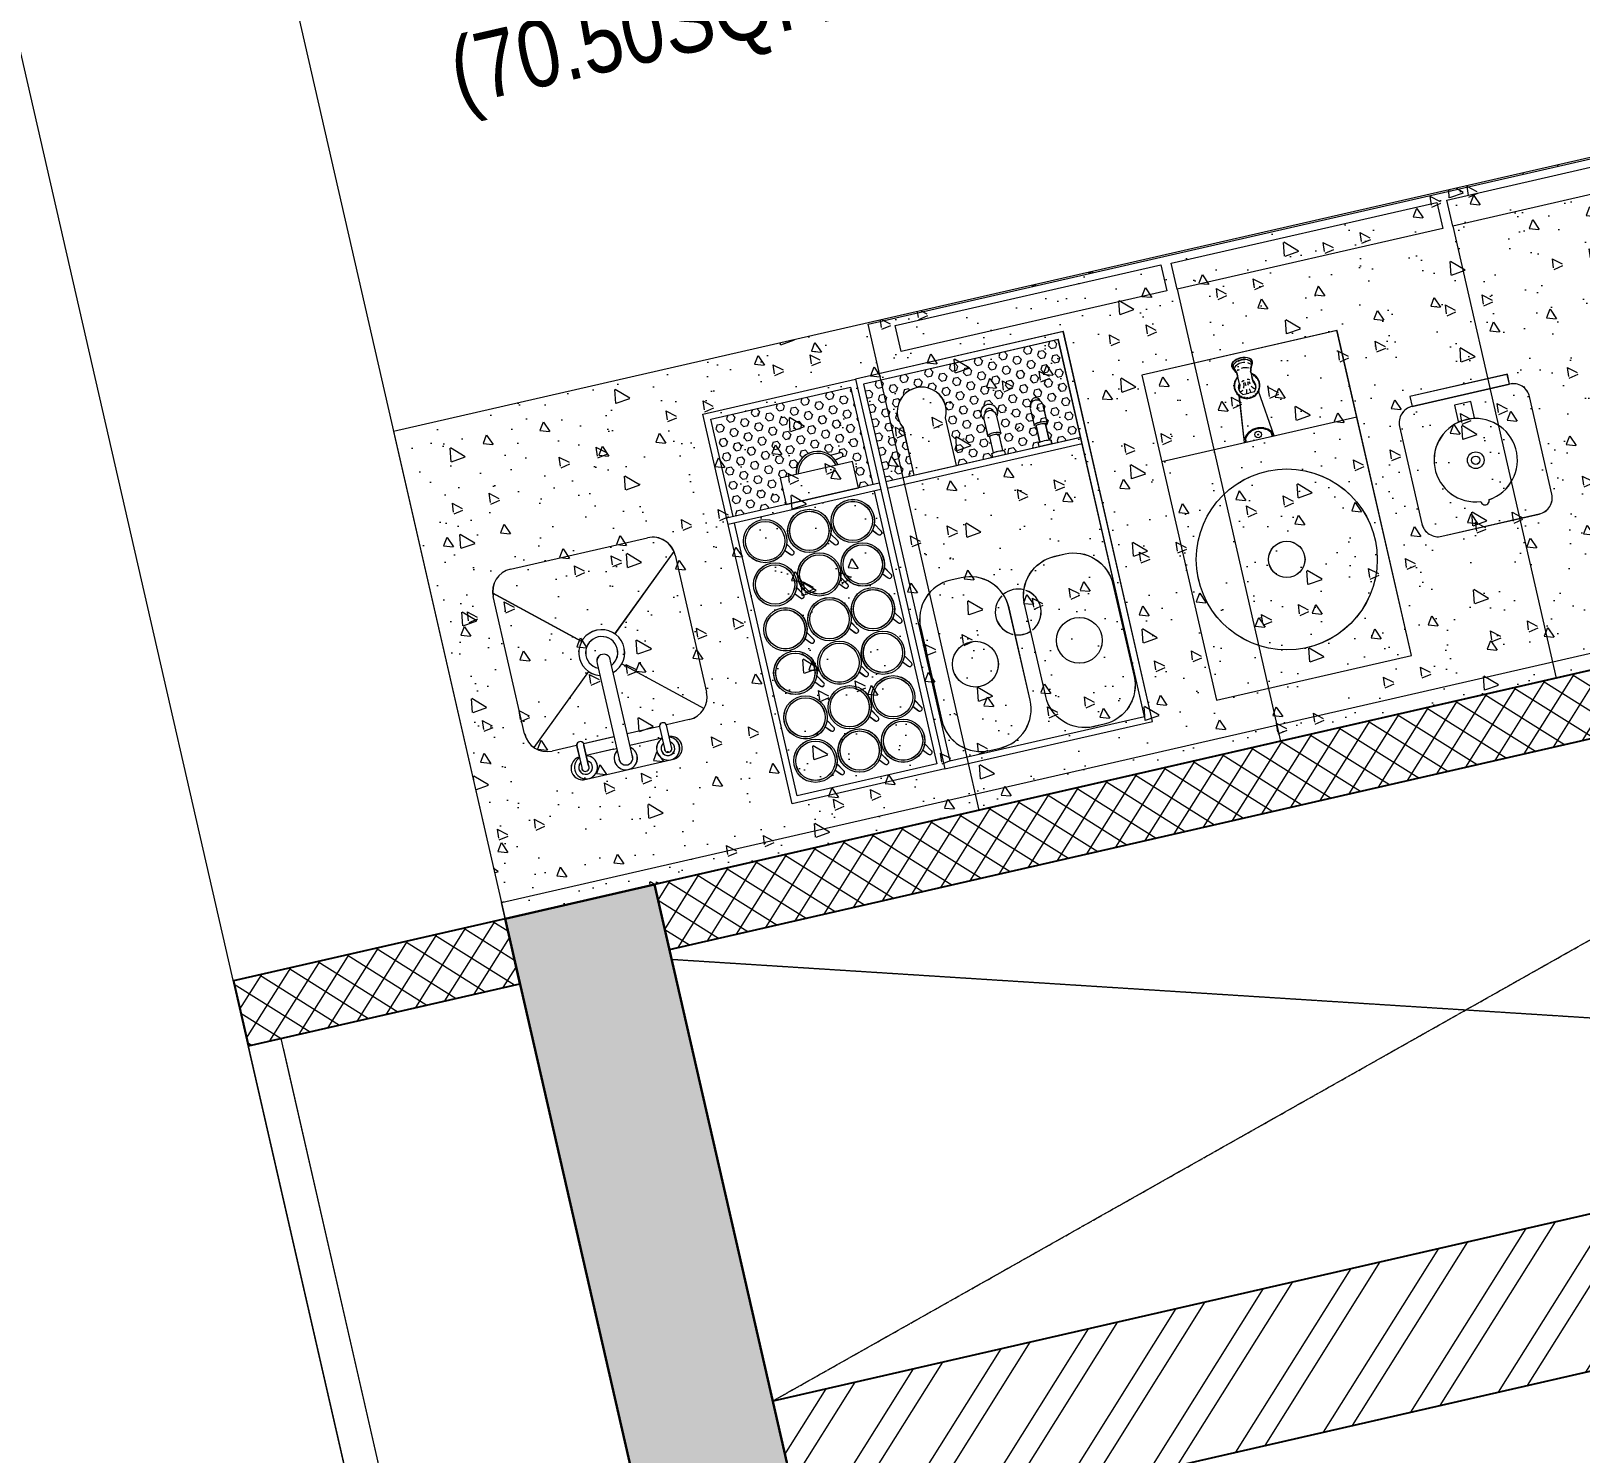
# Model space of a CAD drawing. Header units: millimetres. Extents: x 1667 to 847943, y 724 to 1832625.
# Drawn here: x 611603 to 613927, y 703160 to 705294 of the extents above; entities that cross this region are included whole.
import ezdxf

# ---------------------------------------------------------------- set-up
doc = ezdxf.new("R2010")
doc.units = ezdxf.units.MM
for name, pattern in [('2026-02-28_GF-SF BWP SET_MAIN BLOCK_SASANGIR RESORT$0$DASHED', [0.75, 0.5, -0.25]), ('CENTER', [2, 1.25, -0.25, 0.25, -0.25]), ('DASHED', [19.05, 12.7, -6.35])]:
    doc.linetypes.add(name, pattern=pattern)
for name, color, linetype, lineweight in [('2026-02-28_GF-SF BWP SET_MAIN BLOCK_SASANGIR RESORT$0$BRICK WALL_MOFA', 20, 'Continuous', 25), ('2026-02-28_GF-SF BWP SET_MAIN BLOCK_SASANGIR RESORT$0$CONCRETE_MOFA', 230, 'Continuous', 30), ('2026-02-28_GF-SF BWP SET_MAIN BLOCK_SASANGIR RESORT$0$furniture', 8, 'Continuous', 9), ('2026-02-28_GF-SF BWP SET_MAIN BLOCK_SASANGIR RESORT$0$HATCH LIGHT_MOFA', 253, 'Continuous', 0), ('2026-02-28_GF-SF BWP SET_MAIN BLOCK_SASANGIR RESORT$0$HATCH SOLID_MOFA', 252, 'Continuous', 0), ('2026-02-28_GF-SF BWP SET_MAIN BLOCK_SASANGIR RESORT$0$HATCH_LIGHT_MOFA', 251, 'Continuous', 5), ('AREA', 84, 'Continuous', 15), ('DIMENSION_MOFA', 66, 'CENTER', 15), ('FACILITY kitchen equipment', 152, 'Continuous', 0), ('FURNITURE_MOFA', 46, 'Continuous', 5), ('GH - KIT - PLAN', 32, 'Continuous', 0), ('GH - KIT EQUIP.', 2, 'Continuous', 9), ('kitchen equipments', 5, 'Continuous', 0), ('text', 222, 'Continuous', 15)]:
    doc.layers.add(name, color=color, linetype=linetype, lineweight=lineweight)
doc.layers.add('HATCH_LIGHT_MOFA', color=7, linetype='Continuous', lineweight=5, true_color=0x5b5b5b)
doc.styles.add('ARIALBOLD.8', font='arialbd.ttf', dxfattribs={"width": 0.8, "height": 2.5})
pattern_1 = [(180, (20246.157, -8660.412), (4e-15, 10.99852), [6.35, -12.7]), (60, (20246.157, -8660.412), (9.5249977, -5.49926), [6.35, -12.7]), (120, (20239.807, -8660.412), (9.5249977, 5.49926), [6.35, -12.7])]
pattern_2 = [(45, (141873.276, -3193.148), (-22.45064, 22.45064), []), (135, (141873.276, -3193.148), (-22.45064, -22.45064), [])]

# ---------------------------------------------------------------- blocks, each defined once
blk = doc.blocks.new('milk boiler')
at = {"layer": 'GH - KIT - PLAN', "color": 177, "lineweight": 15, "true_color": 0x293189}
for p, q in [((-21597.03, 963.73), (-21597.03, 975.535)), ((-21601.548, 970.175), (-21601.425, 970.137)), ((-21601.544, 970.187), (-21601.133, 970.056)), ((-21601.459, 970.207), (-21601.494, 970.225)), ((-21601.17, 970.071), (-21601.489, 970.236)), ((-21601.219, 970.084), (-21601.381, 970.167)), ((-21601.302, 970.098), (-21601.137, 970.045)), ((-21600.477, 970.045), (-21601.062, 970.045)), ((-21600.967, 970.034), (-21601.062, 970.034)), ((-21600.477, 970.034), (-21600.734, 970.034)), ((-21599.823, 970.244), (-21599.779, 970.244)), ((-21599.82, 969.979), (-21599.82, 969.632)), ((-21597.03, 970.537), (-21599.796, 970.223)), ((-21597.334, 970.407), (-21597.341, 970.414)), ((-21597.309, 970.377), (-21597.334, 970.407)), ((-21597.256, 970.444), (-21597.283, 970.44)), ((-21597.281, 970.43), (-21597.283, 970.44)), ((-21597.039, 970.46), (-21597.281, 970.43)), ((-21597.277, 970.391), (-21597.281, 970.43)), ((-21597.277, 970.391), (-21597.043, 970.42)), ((-21597.255, 970.456), (-21597.256, 970.444)), ((-21597.255, 970.434), (-21597.256, 970.444)), ((-21597.253, 970.447), (-21597.255, 970.456)), ((-21597.255, 970.434), (-21597.253, 970.447)), ((-21597.234, 970.447), (-21597.235, 970.456)), ((-21597.03, 968.727), (-21597.03, 970.537)), ((-21601.548, 969.089), (-21601.425, 969.128)), ((-21601.544, 969.078), (-21601.133, 969.208)), ((-21601.448, 969.063), (-21601.494, 969.039)), ((-21601.17, 969.193), (-21601.489, 969.029)), ((-21601.219, 969.181), (-21601.363, 969.107)), ((-21601.302, 969.167), (-21601.137, 969.219)), ((-21600.967, 969.231), (-21601.062, 969.231)), ((-21600.477, 969.219), (-21601.062, 969.219)), ((-21600.477, 969.231), (-21600.734, 969.231)), ((-21599.82, 969.285), (-21599.82, 969.632)), ((-21599.796, 969.041), (-21597.03, 968.727)), ((-21597.334, 968.858), (-21597.341, 968.85)), ((-21597.309, 968.887), (-21597.334, 968.858)), ((-21597.281, 968.834), (-21597.283, 968.824)), ((-21597.283, 968.824), (-21597.256, 968.821)), ((-21597.277, 968.873), (-21597.281, 968.834)), ((-21597.281, 968.834), (-21597.039, 968.804)), ((-21597.043, 968.845), (-21597.277, 968.873)), ((-21597.256, 968.821), (-21597.255, 968.83)), ((-21597.256, 968.821), (-21597.255, 968.808)), ((-21597.253, 968.817), (-21597.255, 968.83)), ((-21597.253, 968.817), (-21597.255, 968.808)), ((-21597.234, 968.818), (-21597.235, 968.808))]:
    blk.add_line(p, q, dxfattribs=at)
blk.add_lwpolyline([(-21582.589, 975.535), (-21602.264, 975.535), (-21602.264, 963.73), (-21582.589, 963.73)], close=True, dxfattribs=at)
for points in [[(-21600.861, 970.045), (-21600.859, 970.049, 0.395928), (-21600.861, 970.059), (-21600.887, 970.079)], [(-21600.811, 970.14, 0.417384), (-21600.822, 970.139, 0.026016), (-21600.871, 970.08, 0.417384), (-21600.869, 970.069)], [(-21600.825, 970.153), (-21600.801, 970.131, 0.395928), (-21600.791, 970.131), (-21600.737, 970.181, 0.395928), (-21600.736, 970.192), (-21600.757, 970.217)], [(-21600.668, 970.257, 0.417384), (-21600.679, 970.26, 0.026016), (-21600.741, 970.215, 0.417384), (-21600.742, 970.204)], [(-21600.678, 970.274), (-21600.661, 970.246, 0.395928), (-21600.65, 970.244), (-21600.586, 970.279, 0.395928), (-21600.582, 970.29), (-21600.596, 970.319)], [(-21600.575, 969.865, 0.069856), (-21600.606, 969.776, 0.038125), (-21600.613, 969.725)], [(-21600.5, 970.336, 0.417384), (-21600.51, 970.341, 0.026016), (-21600.581, 970.313, 0.417384), (-21600.585, 970.302)], [(-21600.506, 970.355), (-21600.496, 970.324, 0.395928), (-21600.486, 970.318), (-21600.415, 970.337, 0.395928), (-21600.409, 970.346), (-21600.415, 970.378)], [(-21600.486, 969.71, 0.017904), (-21600.328, 969.704, 0.004335), (-21600.29, 969.704, 0.018284)], [(-21600.483, 969.803, 0.047166), (-21600.345, 969.814, 0.003614), (-21600.339, 969.815, 0.020614)], [(-21600.478, 970.034, 0.056447), (-21600.387, 970.036, 0.024827), (-21600.348, 970.044, 0.044824)], [(-21599.82, 969.979, 0.106423), (-21599.985, 970.101, 0.106423), (-21600.184, 970.144, 0.106423), (-21600.384, 970.101, 0.056042), (-21600.477, 970.045)], [(-21600.477, 970.045, 0.056447), (-21600.389, 970.048, 0.056447), (-21600.304, 970.071, 0.044824), (-21600.241, 970.102, 0.044824), (-21600.184, 970.144)], [(-21600.318, 970.37, 0.417384), (-21600.326, 970.378, 0.026016), (-21600.402, 970.368, 0.417384), (-21600.408, 970.359)], [(-21600.319, 970.39), (-21600.317, 970.357, 0.395928), (-21600.309, 970.35), (-21600.235, 970.35, 0.395928), (-21600.227, 970.357), (-21600.225, 970.39)], [(-21600.256, 970.079, 0.015711), (-21600.234, 970.092, 0.044824), (-21600.176, 970.135, 0.044824)], [(-21600.133, 970.358, 0.417384), (-21600.139, 970.368, 0.026016), (-21600.215, 970.377, 0.417384), (-21600.223, 970.37)], [(-21600.188, 969.872, 0.008603), (-21600.15, 969.893, 0.029301), (-21600.087, 969.932, 0.091649), (-21600.039, 969.983, 0.05982), (-21599.991, 970.078)], [(-21600.129, 970.378), (-21600.135, 970.346, 0.395928), (-21600.129, 970.337), (-21600.058, 970.318, 0.395928), (-21600.048, 970.323), (-21600.038, 970.354)], [(-21600.056, 969.721, 0.00529), (-21600.01, 969.727, 0.018284), (-21599.851, 969.756)], [(-21599.957, 970.301, 0.417384), (-21599.96, 970.311, 0.026016), (-21600.032, 970.339, 0.417384), (-21600.042, 970.334)], [(-21599.948, 970.319), (-21599.962, 970.289, 0.395928), (-21599.959, 970.279), (-21599.894, 970.243, 0.395928), (-21599.883, 970.246), (-21599.866, 970.273)], [(-21599.8, 970.201, 0.417384), (-21599.801, 970.212, 0.026016), (-21599.863, 970.257, 0.417384), (-21599.874, 970.255)], [(-21599.788, 970.216), (-21599.808, 970.191, 0.395928), (-21599.808, 970.18), (-21599.754, 970.13, 0.395928), (-21599.743, 970.13), (-21599.719, 970.152)], [(-21599.674, 970.066, 0.417384), (-21599.672, 970.077, 0.026016), (-21599.721, 970.136, 0.417384), (-21599.732, 970.136)], [(-21599.658, 970.077), (-21599.684, 970.058, 0.395928), (-21599.686, 970.047), (-21599.646, 969.985, 0.395928), (-21599.636, 969.982), (-21599.607, 969.998)], [(-21599.585, 969.903, 0.417384), (-21599.58, 969.913, 0.026016), (-21599.613, 969.983, 0.417384), (-21599.623, 969.986)], [(-21599.566, 969.91), (-21599.597, 969.898, 0.395928), (-21599.601, 969.889), (-21599.578, 969.818, 0.395928), (-21599.569, 969.813), (-21599.537, 969.821)], [(-21599.519, 969.726), (-21599.552, 969.722, 0.395928), (-21599.559, 969.713), (-21599.554, 969.64, 0.395928), (-21599.546, 969.632), (-21599.513, 969.632)], [(-21599.539, 969.723, 0.417384), (-21599.532, 969.732, 0.026016), (-21599.546, 969.807, 0.417384), (-21599.556, 969.813)], [(-21597.341, 970.414, 0.03058), (-21597.453, 970.305, 0.049321), (-21597.51, 970.227, 0.011861), (-21597.6, 970.068, 0.03058), (-21597.629, 970.004, 0.03058), (-21597.667, 969.883, 0.03058), (-21597.69, 969.758, 0.03058), (-21597.698, 969.632, 0.03058), (-21597.69, 969.506, 0.03058), (-21597.667, 969.381, 0.03058), (-21597.629, 969.261, 0.03058), (-21597.6, 969.196, 0.011861), (-21597.51, 969.038, 0.049321), (-21597.453, 968.959, 0.03058), (-21597.341, 968.85)], [(-21600.896, 969.219, 0.007108), (-21600.884, 969.202, 0.417384), (-21600.873, 969.2)], [(-21600.827, 969.113), (-21600.803, 969.136, 0.395928), (-21600.803, 969.147), (-21600.85, 969.204, 0.395928), (-21600.861, 969.205), (-21600.887, 969.186)], [(-21600.813, 969.127, 0.417384), (-21600.813, 969.116, 0.026016), (-21600.757, 969.063, 0.417384), (-21600.746, 969.064)], [(-21600.681, 968.992), (-21600.663, 969.019, 0.395928), (-21600.665, 969.03), (-21600.725, 969.074, 0.395928), (-21600.736, 969.072), (-21600.757, 969.047)], [(-21600.67, 969.008, 0.417384), (-21600.668, 968.998, 0.026016), (-21600.601, 968.961, 0.417384), (-21600.59, 968.964)], [(-21600.576, 969.401, -0.068389), (-21600.606, 969.488, -0.038125), (-21600.613, 969.539)], [(-21600.509, 968.91), (-21600.499, 968.942, 0.395928), (-21600.503, 968.951), (-21600.572, 968.979, 0.395928), (-21600.582, 968.975), (-21600.596, 968.945)], [(-21600.503, 968.929, 0.417384), (-21600.498, 968.919, 0.026016), (-21600.424, 968.9, 0.417384), (-21600.414, 968.906)], [(-21600.486, 969.555, -0.017904), (-21600.328, 969.56, -0.004335), (-21600.29, 969.56, -0.018284)], [(-21600.483, 969.462, -0.047166), (-21600.345, 969.45, -0.061097), (-21600.244, 969.419, -0.01296), (-21600.184, 969.39, -0.029301)], [(-21600.478, 969.231, -0.056447), (-21600.387, 969.228, -0.024827), (-21600.348, 969.22, -0.044824)], [(-21599.82, 969.285, -0.106423), (-21599.985, 969.164, -0.106423), (-21600.184, 969.121, -0.106423), (-21600.384, 969.164, -0.056042), (-21600.477, 969.219)], [(-21600.477, 969.219, -0.056447), (-21600.389, 969.216, -0.056447), (-21600.304, 969.194, -0.044824), (-21600.241, 969.162, -0.044824), (-21600.184, 969.121)], [(-21600.322, 968.874), (-21600.32, 968.907, 0.395928), (-21600.327, 968.915), (-21600.4, 968.925, 0.395928), (-21600.409, 968.918), (-21600.415, 968.886)], [(-21600.321, 968.894, 0.417384), (-21600.313, 968.886, 0.026016), (-21600.237, 968.886, 0.417384), (-21600.229, 968.894)], [(-21600.256, 969.185, -0.015711), (-21600.234, 969.173, -0.044824), (-21600.176, 969.129, -0.044824)], [(-21600.132, 968.886), (-21600.138, 968.918, 0.395928), (-21600.147, 968.924), (-21600.22, 968.915, 0.395928), (-21600.227, 968.907), (-21600.225, 968.874)], [(-21600.136, 968.905, 0.417384), (-21600.126, 968.899, 0.026016), (-21600.052, 968.918, 0.417384), (-21600.047, 968.928)], [(-21600.068, 969.317, -0.059449), (-21600.039, 969.282, -0.05982), (-21599.991, 969.186)], [(-21600.056, 969.544, -0.00529), (-21600.01, 969.537, -0.018284), (-21599.851, 969.508)], [(-21599.951, 968.944), (-21599.965, 968.974, 0.395928), (-21599.975, 968.978), (-21600.044, 968.951, 0.395928), (-21600.048, 968.941), (-21600.038, 968.91)], [(-21599.959, 968.962, 0.417384), (-21599.949, 968.959, 0.026016), (-21599.882, 968.995, 0.417384), (-21599.879, 969.006)], [(-21599.79, 969.046), (-21599.811, 969.071, 0.395928), (-21599.821, 969.073), (-21599.881, 969.029, 0.395928), (-21599.883, 969.019), (-21599.866, 968.991)], [(-21599.802, 969.061, 0.417384), (-21599.791, 969.06, 0.026016), (-21599.736, 969.113, 0.417384), (-21599.736, 969.124)], [(-21599.659, 969.185), (-21599.686, 969.204, 0.395928), (-21599.697, 969.203), (-21599.744, 969.145, 0.395928), (-21599.743, 969.135), (-21599.719, 969.112)], [(-21599.675, 969.196, 0.417384), (-21599.664, 969.198, 0.026016), (-21599.623, 969.263, 0.417384), (-21599.626, 969.273)], [(-21599.567, 969.351), (-21599.598, 969.363, 0.395928), (-21599.608, 969.359), (-21599.639, 969.292, 0.395928), (-21599.636, 969.282), (-21599.607, 969.266)], [(-21599.586, 969.359, 0.417384), (-21599.575, 969.363, 0.026016), (-21599.552, 969.436, 0.417384), (-21599.557, 969.445)], [(-21599.52, 969.536), (-21599.552, 969.54, 0.395928), (-21599.561, 969.533), (-21599.575, 969.461, 0.395928), (-21599.569, 969.451), (-21599.537, 969.443)], [(-21599.539, 969.538, 0.417384), (-21599.53, 969.545, 0.026016), (-21599.526, 969.621, 0.417384), (-21599.533, 969.629)]]:
    blk.add_lwpolyline(points, format="xyb", dxfattribs=at)
for points in [[(-21597.283, 970.44), (-21597.314, 970.432), (-21597.341, 970.414)], [(-21597.235, 970.456), (-21597.237, 970.461), (-21597.242, 970.464), (-21597.248, 970.464), (-21597.252, 970.461), (-21597.255, 970.456)], [(-21597.253, 970.447), (-21597.251, 970.452), (-21597.246, 970.455), (-21597.241, 970.455), (-21597.236, 970.452), (-21597.234, 970.447)], [(-21597.216, 970.459), (-21597.217, 970.453), (-21597.221, 970.449), (-21597.227, 970.448), (-21597.233, 970.451), (-21597.235, 970.456)], [(-21597.234, 970.447), (-21597.23, 970.44), (-21597.223, 970.438)], [(-21597.223, 970.438), (-21597.218, 970.44), (-21597.215, 970.444), (-21597.214, 970.449)], [(-21597.341, 968.85), (-21597.314, 968.833), (-21597.283, 968.824)], [(-21597.255, 968.808), (-21597.252, 968.803), (-21597.248, 968.8), (-21597.242, 968.8), (-21597.237, 968.803), (-21597.235, 968.808)], [(-21597.234, 968.818), (-21597.236, 968.812), (-21597.241, 968.809), (-21597.246, 968.809), (-21597.251, 968.812), (-21597.253, 968.817)], [(-21597.235, 968.808), (-21597.233, 968.813), (-21597.229, 968.816), (-21597.224, 968.817), (-21597.219, 968.815), (-21597.216, 968.811), (-21597.216, 968.806)], [(-21597.223, 968.826), (-21597.228, 968.826), (-21597.232, 968.822), (-21597.234, 968.818)], [(-21597.214, 968.815), (-21597.215, 968.82), (-21597.218, 968.824), (-21597.223, 968.826)]]:
    blk.add_lwpolyline(points, dxfattribs=at)
for centre, radius in [((-21589.752, 969.632), 5.339), ((-21589.752, 969.632), 1.074), ((-21597.31, 969.632), 0.197), ((-21597.31, 969.632), 0.0295)]:
    blk.add_circle(centre, radius, dxfattribs=at)
for centre, radius, start, end in [((-21600.961, 969.632), 0.984, 148.24314, 180), ((-21600.961, 969.632), 0.972, 162.74519, 180), ((-21600.961, 969.632), 0.866, 144.65634, 180), ((-21600.961, 969.632), 0.854, 165.56518, 180), ((-21600.961, 969.632), 0.972, 148.24314, 150.95005), ((-21601.597, 970.026), 0.236, 62.78898, 148.24314), ((-21601.597, 970.026), 0.224, 62.78898, 148.24314), ((-21600.961, 969.632), 0.854, 144.65634, 152.76851), ((-21601.567, 970.071), 0.118, 78.88538, 148.24314), ((-21600.951, 969.632), 0.708, 164.98322, 221.72313), ((-21601.567, 970.071), 0.106, 78.88538, 148.24314), ((-21600.951, 969.632), 0.708, 138.27687, 149.99616), ((-21600.63, 969.632), 0.708, 150.49188, 188.54525), ((-21601.062, 970.281), 0.236, 242.78898, 270), ((-21601.062, 970.281), 0.248, 252.41836, 270), ((-21600.273, 969.632), 0.759, 212.95918, 147.04082), ((-21596.664, 969.632), 1.024, 130.85697, 229.14303), ((-21596.664, 969.632), 0.985, 130.85697, 229.14303), ((-21597.269, 970.332), 0.0994, 97, 130.85697), ((-21597.269, 970.332), 0.06, 97, 130.85697), ((-21600.961, 969.632), 0.984, 180, 211.75686), ((-21600.961, 969.632), 0.972, 180, 202.51483), ((-21600.961, 969.632), 0.866, 180, 215.34366), ((-21600.961, 969.632), 0.854, 180, 194.43482), ((-21601.597, 969.239), 0.236, 211.75686, 297.21102), ((-21600.961, 969.632), 0.972, 211.13518, 211.75686), ((-21601.597, 969.239), 0.224, 211.75686, 297.21102), ((-21600.961, 969.632), 0.854, 207.23149, 215.34366), ((-21601.567, 969.193), 0.118, 211.75686, 281.11462), ((-21601.567, 969.193), 0.106, 211.75686, 281.11462), ((-21600.63, 969.632), 0.708, 200.549, 209.50812), ((-21601.062, 968.983), 0.236, 90, 117.21102), ((-21601.062, 968.983), 0.248, 90, 107.58164), ((-21597.269, 968.933), 0.0994, 229.14303, 263), ((-21597.269, 968.933), 0.06, 229.14303, 263)]:
    blk.add_arc(centre, radius, start, end, dxfattribs=at)
blk = doc.blocks.new('A$C40136032')
at = {"layer": 'kitchen equipments', "lineweight": 0}
h = blk.add_hatch(dxfattribs=at)
h.set_pattern_fill('HEX', color=256, scale=2, angle=270, style=0)
h.set_pattern_definition(pattern_1)
edge = h.paths.add_edge_path()
edge.add_line((10, 160), (54.1, 160))
edge.add_line((54.1, 160), (54.1, 154.6))
edge.add_ellipse((64.1, 155.1), major_axis=(-10.1, 0), ratio=0.197003, start_angle=0, end_angle=43.6033)
edge.add_line((56.8, 153.8), (56.8, 129.3))
edge.add_ellipse((64.1, 127.3), major_axis=(10.1, 0), ratio=0.276291, start_angle=136.3967, end_angle=180)
edge.add_line((54.1, 128.1), (54.1, 126.8))
edge.add_ellipse((64.1, 127.3), major_axis=(10.1, 0), ratio=0.276291, start_angle=180, end_angle=360)
edge.add_ellipse((64.1, 127.3), major_axis=(10.1, 0), ratio=0.276291, start_angle=360, end_angle=401.8588)
edge.add_ellipse((64.2, 129.2), major_axis=(-7.41, 0.03), ratio=0.277766, start_angle=180, end_angle=180.1339)
edge.add_line((71.7, 129.2), (71.7, 153.8))
edge.add_ellipse((64.1, 155.1), major_axis=(-10.1, 0), ratio=0.197003, start_angle=138.1412, end_angle=180)
edge.add_line((74.2, 154.7), (74.2, 160))
edge.add_line((74.2, 160), (125.5, 160))
edge.add_line((125.5, 160), (125.5, 154.6))
edge.add_ellipse((135.6, 155.1), major_axis=(-10.1, 0), ratio=0.197003, start_angle=0, end_angle=43.6033)
edge.add_line((128.3, 153.8), (128.3, 129.3))
edge.add_ellipse((135.6, 127.3), major_axis=(10.1, 0), ratio=0.276291, start_angle=136.3967, end_angle=180)
edge.add_line((125.5, 128.1), (125.5, 101.6))
edge.add_arc((135.6, 94), 12.7, 142.7816, 397.2184)
edge.add_line((145.7, 101.6), (145.7, 128))
edge.add_ellipse((135.6, 127.3), major_axis=(10.1, 0), ratio=0.276291, start_angle=360, end_angle=401.8588)
edge.add_ellipse((135.7, 129.2), major_axis=(-7.41, 0.03), ratio=0.277766, start_angle=180, end_angle=180.1339)
edge.add_line((143.1, 129.2), (143.1, 153.8))
edge.add_ellipse((135.6, 155.1), major_axis=(-10.1, 0), ratio=0.197003, start_angle=138.1412, end_angle=180)
edge.add_line((145.7, 154.7), (145.7, 160))
edge.add_line((145.7, 160), (201.3, 160))
edge.add_line((201.3, 160), (201.3, 86.6))
edge.add_arc((234, 69.7), 36.8, 152.6009, 387.3991)
edge.add_line((266.7, 86.6), (266.7, 160))
edge.add_line((266.7, 160), (310, 160))
edge.add_line((310, 160), (310, 10))
edge.add_line((310, 10), (10, 10))
edge.add_line((10, 10), (10, 160))
h.paths.add_polyline_path([(57.5, 93.3, 0.908579), (70.8, 93.3, -0.397569)], flags=16)
h = blk.add_hatch(dxfattribs=at)
h.set_pattern_fill('HEX', color=256, scale=2, angle=270, style=0)
h.set_pattern_definition(pattern_1)
h.paths.add_polyline_path([(330, 160), (351.8, 160), (351.8, 119.6), (374.3, 119.6, 0.065738), (376.7, 111.4), (366.1, 109, 0.414214), (363.6, 105.6), (364.1, 102.2), (366.6, 102.3, 0.04751), (367.1, 102.4), (382, 103.3, 0.634203), (438.5, 119.6), (463.3, 119.6), (463.3, 160), (545, 160), (545, 10), (330, 10)])
for points in [[(320, 600), (0, 600), (0, 0), (320, 0)], [(310, 590), (10, 590), (10, 10), (310, 10)], [(320, 600), (555, 600), (555, 0), (320, 0)], [(463.3, 160), (351.8, 160), (351.8, 119.6), (463.3, 119.6)]]:
    blk.add_lwpolyline(points, close=True, dxfattribs=at)
for points in [[(72, 588), (88, 588, -0.414214), (148, 528), (148, 385.8, -0.414214), (88, 325.8), (72, 325.8, -0.414214), (12, 385.8), (12, 528, -0.414214)], [(248, 588), (232, 588, 0.414214), (172, 528), (172, 385.8, 0.414214), (232, 325.8), (248, 325.8, 0.414214), (308, 385.8), (308, 528, 0.414214)]]:
    blk.add_lwpolyline(points, format="xyb", close=True, dxfattribs=at)
for points in [[(330, 170), (330, 590), (545, 590), (545, 170)], [(310, 170), (10, 170)], [(320, 170), (555, 170)], [(310, 160), (10, 160)], [(74.2, 155.1), (74.2, 160), (54.1, 160), (54.1, 155.1)], [(56.8, 153.8), (56.8, 129.3)], [(71.7, 129.2), (71.7, 153.8)], [(145.7, 155.1), (145.7, 160), (125.5, 160), (125.5, 155.1)], [(128.3, 153.8), (128.3, 129.3)], [(143.1, 129.2), (143.1, 153.8)], [(266.7, 86.6), (266.7, 160), (201.3, 160), (201.3, 86.6)], [(320, 160), (555, 160)], [(545, 160), (545, 10), (330, 10), (330, 160)], [(54.1, 127.3), (54.1, 101.6)], [(74.2, 101.6), (74.2, 127.3)], [(125.5, 127.3), (125.5, 101.6)], [(145.7, 101.6), (145.7, 127.3)]]:
    blk.add_lwpolyline(points, dxfattribs=at)
for points in [[(345.9, 564.5), (338.6, 573, 0.414214), (334.4, 573.5), (333.8, 573.1, 0.414214), (333.2, 568.9), (341.2, 555.9)], [(412.8, 564.5), (405.5, 573, 0.414214), (401.3, 573.5), (400.7, 573.1, 0.414214), (400.1, 568.9), (408.1, 555.9)], [(480.9, 564.5), (473.5, 573, 0.414214), (469.3, 573.5), (468.8, 573.1, 0.414214), (468.2, 568.9), (476.2, 555.9)], [(345.9, 497.6), (338.6, 506.1, 0.414214), (334.4, 506.7), (333.8, 506.3, 0.414214), (333.2, 502.1), (341.2, 489)], [(412.8, 497.6), (405.5, 506.1, 0.414214), (401.3, 506.7), (400.7, 506.3, 0.414214), (400.1, 502.1), (408.1, 489)], [(480.9, 497.6), (473.5, 506.1, 0.414214), (469.3, 506.7), (468.8, 506.3, 0.414214), (468.2, 502.1), (476.2, 489)], [(345.9, 429), (338.6, 437.5, 0.414214), (334.4, 438.1), (333.8, 437.7, 0.414214), (333.2, 433.5), (341.2, 420.4)], [(412.8, 429), (405.5, 437.5, 0.414214), (401.3, 438.1), (400.7, 437.7, 0.414214), (400.1, 433.5), (408.1, 420.4)], [(480.9, 429), (473.5, 437.5, 0.414214), (469.3, 438.1), (468.8, 437.7, 0.414214), (468.2, 433.5), (476.2, 420.4)], [(345.9, 362.1), (338.6, 370.6, 0.414214), (334.4, 371.2), (333.8, 370.8, 0.414214), (333.2, 366.6), (341.2, 353.6)], [(412.8, 362.1), (405.5, 370.6, 0.414214), (401.3, 371.2), (400.7, 370.8, 0.414214), (400.1, 366.6), (408.1, 353.6)], [(480.9, 362.1), (473.5, 370.6, 0.414214), (469.3, 371.2), (468.8, 370.8, 0.414214), (468.2, 366.6), (476.2, 353.6)], [(345.9, 293.1), (338.6, 301.6, 0.414214), (334.4, 302.2), (333.8, 301.8, 0.414214), (333.2, 297.6), (341.2, 284.5)], [(412.8, 293.1), (405.5, 301.6, 0.414214), (401.3, 302.2), (400.7, 301.8, 0.414214), (400.1, 297.6), (408.1, 284.5)], [(480.9, 293.1), (473.5, 301.6, 0.414214), (469.3, 302.2), (468.8, 301.8, 0.414214), (468.2, 297.6), (476.2, 284.5)], [(345.9, 226.2), (338.6, 234.7, 0.414214), (334.4, 235.3), (333.8, 234.9, 0.414214), (333.2, 230.7), (341.2, 217.7)], [(412.8, 226.2), (405.5, 234.7, 0.414214), (401.3, 235.3), (400.7, 234.9, 0.414214), (400.1, 230.7), (408.1, 217.7)], [(480.9, 226.2), (473.5, 234.7, 0.414214), (469.3, 235.3), (468.8, 234.9, 0.414214), (468.2, 230.7), (476.2, 217.7)], [(377, 111.5), (366.1, 109, 0.414214), (363.6, 105.6), (363.7, 104.9, 0.414214), (367.1, 102.4), (382.4, 103.3)]]:
    blk.add_lwpolyline(points, format="xyb", dxfattribs=at)
for centre, radius in [((371.4, 544.7), 32.5), ((371.4, 544.7), 29.5), ((438.3, 544.7), 32.5), ((438.3, 544.7), 29.5), ((506.3, 544.7), 32.5), ((506.3, 544.7), 29.5), ((80, 457), 34.4), ((240, 457), 34.4), ((371.4, 477.9), 32.5), ((371.4, 477.9), 29.5), ((438.3, 477.9), 32.5), ((438.3, 477.9), 29.5), ((506.3, 477.9), 32.5), ((506.3, 477.9), 29.5), ((371.4, 409.3), 32.5), ((438.3, 409.3), 32.5), ((506.3, 409.3), 32.5), ((371.4, 409.3), 29.5), ((438.3, 409.3), 29.5), ((506.3, 409.3), 29.5), ((371.4, 342.4), 32.5), ((371.4, 342.4), 29.5), ((438.3, 342.4), 32.5), ((438.3, 342.4), 29.5), ((506.3, 342.4), 32.5), ((506.3, 342.4), 29.5), ((371.4, 273.4), 32.5), ((371.4, 273.4), 29.5), ((438.3, 273.4), 32.5), ((438.3, 273.4), 29.5), ((506.3, 273.4), 32.5), ((506.3, 273.4), 29.5), ((371.4, 206.5), 32.5), ((371.4, 206.5), 29.5), ((438.3, 206.5), 32.5), ((438.3, 206.5), 29.5), ((506.3, 206.5), 32.5), ((506.3, 206.5), 29.5)]:
    blk.add_circle(centre, radius, dxfattribs=at)
for centre, radius, start, end in [((160, 395), 34.4, 115.8635, 237.3532), ((160, 395), 34.4, 69.5749, 110.4251), ((160, 395), 34.4, 302.6468, 64.1365), ((160, 395), 34.4, 242.4237, 297.5763), ((406.4, 124.7), 32.5, 189.1487, 350.8513), ((406.4, 124.7), 29.5, 190.0883, 349.9117), ((64.1, 100.4), 9.67, 180, 0), ((64.1, 94), 6.67, 180, 0), ((135.6, 94), 12.7, 142.7816, 37.2184), ((135.6, 100.4), 9.67, 180, 0), ((135.6, 94), 6.67, 180, 0), ((234, 69.7), 36.8, 152.6009, 27.3991)]:
    blk.add_arc(centre, radius, start, end, dxfattribs=at)
at = {"layer": 'kitchen equipments', "lineweight": 0, "extrusion": (0, 0, -1)}
for centre, major_axis, ratio, start_param, end_param in [((64.1, 155.1), (10.1, 0), 0.197003, 0, 3.141593), ((135.6, 155.1), (10.1, 0), 0.197003, 0, 3.141593), ((64.1, 127.3), (10.1, 0), 0.276291, -0.730573, 3.902613), ((64.2, 129.2), (7.41, -0.03), 0.277766, -0.002337, 3.141593), ((135.6, 127.3), (10.1, 0), 0.276291, -0.730573, 3.902613), ((135.7, 129.2), (7.41, -0.03), 0.277766, -0.002337, 3.141593)]:
    blk.add_ellipse(centre, major_axis=major_axis, ratio=ratio, start_param=start_param, end_param=end_param, dxfattribs=at)
blk = doc.blocks.new('MG-P_GNDDDUF-1870')
at = {"layer": 'FURNITURE_MOFA'}
for p, q in [((463.8, -695.8), (463.8, 0)), ((888.1, -695.8), (888.1, 0)), ((1309.4, -695.8), (1309.4, 0)), ((1504.3, -748), (1504.3, 0)), ((1504.3, -748), (1504.3, 0)), ((1504.3, 0), (1870, -748)), ((1870, 0), (1504.3, -748))]:
    blk.add_line(p, q, dxfattribs=at)
for points in [[(0, -748), (1870, -748), (1870, 0), (0, 0)], [(39.4, -737.1), (448.3, -737.1), (448.3, -697.1), (39.4, -697.1)], [(463.8, -735.8), (872.6, -735.8), (872.6, -695.8), (463.8, -695.8)], [(888.1, -735.8), (1297, -735.8), (1297, -695.8), (888.1, -695.8)], [(1309.4, -735.8), (1491.2, -735.8), (1491.2, -696.6), (1309.4, -696.6)]]:
    blk.add_lwpolyline(points, close=True, dxfattribs=at)
blk = doc.blocks.new('BAL')
at = {"layer": 'GH - KIT - PLAN', "color": 177, "lineweight": 15, "true_color": 0x293189}
blk.add_lwpolyline([(1799236.01545, 243268.284751), (1799386.01545, 243268.284751, 0.4142135624), (1799411.01545, 243293.284751), (1799411.01545, 243443.284751, 0.4142135624), (1799386.01545, 243468.284751), (1799236.01545, 243468.284751, 0.4142135624), (1799211.01545, 243443.284751), (1799211.01545, 243293.284751, 0.4142135624)], format="xyb", close=True, dxfattribs=at)
for points in [[(1799411.01545, 243293.284751), (1799426.01545, 243293.284751), (1799426.01545, 243443.284751), (1799411.01545, 243443.284751)], [(1799373.51545, 243355.784751), (1799398.51545, 243355.784751), (1799398.51545, 243380.784751), (1799373.51545, 243380.784751)]]:
    blk.add_lwpolyline(points, close=True, dxfattribs=at)
for radius in [12.5, 6.25]:
    blk.add_circle((1799311.01545, 243368.284751), radius, dxfattribs=at)
for centre, radius, start, end in [((1799311.01545, 243368.284751), 62.5, 185.731967965, 174.268032035), ((1799248.51545, 243368.284751), 6.25, 87.134016017, 272.865983983)]:
    blk.add_arc(centre, radius, start, end, dxfattribs=at)
blk = doc.blocks.new('SINK')
at = {"layer": 'FURNITURE_MOFA'}
for p, q in [((578109.7, 211491.4), (577915.6, 211491.4)), ((577916.8, 211465.2), (577916.8, 211420)), ((577932, 211420), (577932, 211465.2)), ((578002.8, 211466.1), (578002.8, 211256.4)), ((578031.9, 211255), (578031.9, 211465.8)), ((578098.8, 211465.2), (578098.8, 211420)), ((578114.1, 211420), (578114.1, 211465.2)), ((577866.5, 211416.5), (577916.7, 211416.5)), ((577915.6, 211442.3), (577915.6, 211442.2)), ((577915.6, 211442.2), (577916.8, 211442.2)), ((577932, 211442.2), (578002.8, 211442.2)), ((577932.1, 211416.5), (578002.8, 211416.5)), ((578038.5, 211442.2), (578031.9, 211442.2)), ((578031.9, 211416.5), (578098.7, 211416.5)), ((578038.5, 211442.2), (578098.8, 211442.2)), ((578114.2, 211416.5), (578168, 211416.5)), ((577980.6, 211267.4), (577829.8, 211400.2)), ((578053.9, 211267.4), (578204.7, 211400.2)), ((577817.3, 211065.7), (577817.3, 211367.3)), ((578217.3, 211367.3), (578217.3, 211065.7)), ((577980.6, 211201.7), (577817.8, 211058.2)), ((578053.9, 211201.7), (578216.7, 211058.2)), ((578168, 211016.5), (577866.5, 211016.5))]:
    blk.add_line(p, q, dxfattribs=at)
for centre, radius, start, end in [((577918.9, 211466.8), 24.8, 83.6375, 265.1112), ((577924.4, 211466.7), 24.8, 287.9421, 252.0579), ((577924.9, 211466.7), 14.8, 298.8271, 236.561), ((578017.5, 211466.7), 24.8, 305.6219, 233.6179), ((578017.3, 211466.5), 14.8, 353.6262, 192.1333), ((578105.2, 211466.7), 24.8, 291.0633, 255.1249), ((578105.9, 211466.7), 14.8, 303.439, 241.1729), ((578112.5, 211466.8), 24.8, 273.6196, 96.3625), ((577924.4, 211467.2), 7.87, 345.6134, 194.3866), ((578106.4, 211467.2), 7.87, 345.6134, 194.3866), ((577866.5, 211367.3), 49.2, 90, 180), ((577924.4, 211418), 7.87, 165.6134, 14.3866), ((578106.4, 211418), 7.87, 165.6134, 14.3866), ((578168, 211367.3), 49.2, 0, 90), ((578017.3, 211234.6), 49.2, 107.0555, 72.6537), ((578017.3, 211234.6), 34.4, 114.7713, 64.7909), ((578017.3, 211253.3), 14.8, 167.8667, 6.3738), ((577866.5, 211065.7), 49.2, 180, 270), ((578168, 211065.7), 49.2, 270, 0)]:
    blk.add_arc(centre, radius, start, end, dxfattribs=at)
blk = doc.blocks.new('FURNITURE BOH')
at = {"layer": 'GH - KIT EQUIP.'}
h = blk.add_hatch(dxfattribs=at)
h.set_pattern_fill('AR-CONC', color=256, scale=0.9, angle=270)
h.set_pattern_definition([(320, (-157260.13, 302525.01), (-14.345177, -163.9662), [17.145, -188.595]), (265, (-157260.13, 302525.01), (171.95116, 31.71908), [13.716, -150.87653]), (10.451445, (-157261.32, 302511.35), (157.60598, -132.24712), [14.57101, -160.28122]), (316.1842, (-157214.4, 302525.01), (-37.8381, -243.97114), [25.7175, -282.8925]), (6.63556, (-157217.56, 302504.68), (222.68351, -213.66372), [21.85652, -240.42205]), (261.18415, (-157214.4, 302525.01), (222.68351, -213.66372), [20.57397, -226.31376]), (291, (-157225.84, 302502.15), (-92.03868, -136.45295), [17.145, -188.595]), (236, (-157225.84, 302502.15), (165.76917, -55.621826), [13.716, -150.876]), (341.451445, (-157233.5, 302490.78), (73.73049, -192.07478), [14.57101, -160.28094]), (307.5, (-157260.13, 302525.015), (76.099535, -2.779743), [0, -149.0472, 0, -153.162, 0, -151.4475]), (277.5, (-157260.13, 302525.015), (90.162517, -60.137696), [0, -87.3252, 0, -145.6182, 0, -57.7215]), (237.5, (-157260.13, 302575.99), (-5.15587, -122.031536), [0, -57.15, 0, -178.308, 0, -236.601]), (227.5, (-157260.13, 302598.85), (22.883842, -133.316263), [0, -74.295, 0, -118.4148, 0, -168.021])])
h.paths.add_polyline_path([(-57620, 1010), (-55020, 1010), (-55020, 1760), (-57620, 1760)])
at = {"layer": 'AREA'}
blk.add_lwpolyline([(-57620, 1010), (-55020, 1010), (-55020, 3546.8), (-57620, 3546.8)], close=True, dxfattribs=at)
at = {"layer": 'GH - KIT EQUIP.'}
for points in [[(-57620, 1760), (-57620, 1010), (-55020, 1010), (-55020, 1760)], [(-57620, 1035), (-55020, 1035), (-55020, 1010), (-57620, 1010)]]:
    blk.add_lwpolyline(points, close=True, dxfattribs=at)
at = {"rotation": 90}
blk.add_blockref('BAL', (187321.5, -1797955.3), dxfattribs=at)
at = {"layer": 'FACILITY kitchen equipment', "rotation": 180}
blk.add_blockref('A$C40136032', (-56606.8, 1681.9), dxfattribs=at)
at = {"layer": 'GH - KIT - PLAN', "lineweight": 15, "xscale": 0.7, "yscale": 0.7, "zscale": 0.7, "rotation": 180}
blk.add_blockref('SINK', (347222.6, 149231.1), dxfattribs=at)
at = {"layer": 'GH - KIT EQUIP.', "lineweight": 15, "xscale": 25.43177848583801, "yscale": 25.43177848583801, "zscale": 25.43177848583801, "rotation": 270}
blk.add_blockref('milk boiler', (-81015.8, -547792), dxfattribs=at)
at = {"layer": 'text', "insert": (-57538.9, 2648), "char_height": 100, "width": 1011.959, "attachment_point": 1, "style": 'ARIALBOLD.8'}
blk.add_mtext('\\pxqc;{\\fArial|b0|i0|c0|p34;BEVERAGE\\P AREA\\P\\W1;\\fArial Narrow|b0|i0|c0|p34;\\C0;(70.50SQ. FT.)}', dxfattribs=at)
blk = doc.blocks.new('2026-02-28_GF-SF BWP SET_MAIN BLOCK_SASANGIR RESORT$0$zw$2C75-flat-1')
at = {"layer": '2026-02-28_GF-SF BWP SET_MAIN BLOCK_SASANGIR RESORT$0$HATCH_LIGHT_MOFA'}
h = blk.add_hatch(color=256, dxfattribs=at)
h.dxf.hatch_style = 1
h.paths.add_polyline_path([(-143916.4, -8430), (-143916.4, -9700), (-144146.4, -9700), (-144146.4, -8200), (-142646.4, -8200), (-142646.4, -8430)])
h.paths.add_polyline_path([(-123816.4, -25320), (-123586.4, -25320), (-123586.4, -28545), (-123816.4, -28545)])
h.paths.add_polyline_path([(-132186.4, -25320), (-131956.4, -25320), (-131956.4, -28545), (-132186.4, -28545)])
h.paths.add_polyline_path([(-88256.4, -8200), (-88026.4, -8200), (-88026.4, -10660), (-88256.4, -10660)])
h.paths.add_polyline_path([(-106256.4, -14590), (-105805.9, -14590), (-105805.9, -15340), (-106256.4, -15340)])
h.paths.add_polyline_path([(-106256.4, -8200), (-105806.4, -8200), (-105806.4, -8950), (-106256.4, -8950)])
h.paths.add_polyline_path([(-119482.6, -8200), (-119032.6, -8200), (-119032.6, -8950), (-119482.6, -8950)])
h.paths.add_polyline_path([(-106256.4, -25810), (-106256.4, -26560), (-105806.4, -26560), (-105806.4, -25810)])
h.paths.add_polyline_path([(-96696.4, -8200), (-97146.4, -8200), (-97146.4, -8950), (-96696.4, -8950)])
h.paths.add_polyline_path([(-96696.4, -26560), (-97146.4, -26560), (-97146.4, -25810), (-96696.4, -25810)])
h.paths.add_polyline_path([(-129886.4, -8200), (-129436.4, -8200), (-129436.4, -8950), (-129886.4, -8950)])
h.paths.add_polyline_path([(-139106.4, -15020), (-138656.4, -15020), (-138656.4, -15770), (-139106.4, -15770)])
h.paths.add_polyline_path([(-123816.4, -8200), (-123366.4, -8200), (-123366.4, -8950), (-123816.4, -8950)])
h.paths.add_polyline_path([(-114926.4, -8200), (-114476.4, -8200), (-114476.4, -8950), (-114926.4, -8950)])
h.paths.add_polyline_path([(-138886.4, -8200), (-138436.4, -8200), (-138436.4, -8950), (-138886.4, -8950)])
h.paths.add_polyline_path([(-114476.4, -26560), (-114926.4, -26560), (-114926.4, -25810), (-114476.4, -25810)])
h.paths.add_polyline_path([(-129886.4, -19875), (-129436.4, -19875), (-129436.4, -20625), (-129886.4, -20625)])
h.paths.add_polyline_path([(-138886.4, -27795), (-138436.4, -27795), (-138436.4, -28545), (-138886.4, -28545)])
h.paths.add_polyline_path([(-123816.4, -19875), (-123366.4, -19875), (-123366.4, -20625), (-123816.4, -20625)])
h.paths.add_polyline_path([(-139106.4, -19575), (-138656.4, -19575), (-138656.4, -20325), (-139106.4, -20325)])
h.paths.add_polyline_path([(-114926.4, -19875), (-114476.4, -19875), (-114476.4, -20625), (-114926.4, -20625)])
h.paths.add_polyline_path([(-106256.4, -19875), (-105806.4, -19875), (-105806.4, -20625), (-106256.4, -20625)])
h.paths.add_polyline_path([(-97146.4, -14590), (-96696.4, -14590), (-96696.4, -15340), (-97146.4, -15340)])
h.paths.add_polyline_path([(-114926.4, -14590), (-114476.4, -14590), (-114476.4, -15340), (-114926.4, -15340)])
h.paths.add_polyline_path([(-97146.3, -19875), (-96696.4, -19875), (-96696.4, -20625), (-97146.3, -20625)])
h.paths.add_polyline_path([(-88256.5, -14590), (-87881.4, -14590), (-87881.4, -15340), (-88256.5, -15340)])
h.paths.add_polyline_path([(-88256.4, -25810), (-87881.4, -25810), (-87881.4, -26560), (-88256.4, -26560)])
h.paths.add_polyline_path([(-88256.4, -19875), (-87881.4, -19875), (-87881.4, -20625), (-88256.4, -20625)])
h.paths.add_polyline_path([(-132886.4, -8200), (-132586.4, -8200), (-132586.4, -8950), (-132886.4, -8950)])
h.paths.add_polyline_path([(-135436.4, -8200), (-135136.4, -8200), (-135136.4, -8950), (-135436.4, -8950)])
h.paths.add_polyline_path([(-139256.4, -13565), (-138656.4, -13565), (-138656.4, -13865), (-139256.4, -13865)])
h.paths.add_polyline_path([(-85856.4, -9910), (-85626.4, -9910), (-85626.4, -10660), (-85856.4, -10660)])
h.paths.add_polyline_path([(-85856.4, -8200), (-85626.4, -8200), (-85626.4, -8950), (-85856.4, -8950)])
h.paths.add_polyline_path([(-83456.4, -23101.9), (-83226.4, -23101.9), (-83226.4, -23701.9), (-83456.4, -23701.9)])
h.paths.add_polyline_path([(-83456.4, -8200), (-83226.4, -8200), (-83226.4, -8800), (-83456.4, -8800)])
h.paths.add_polyline_path([(-83456.4, -25960), (-83226.4, -25960), (-83226.4, -26560), (-83456.4, -26560)])
h.paths.add_polyline_path([(-83456.4, -19875), (-83226.4, -19875), (-83226.4, -20475), (-83456.4, -20475)])
h.paths.add_polyline_path([(-130036.4, -30530), (-129436.4, -30530), (-129436.4, -30760), (-130036.4, -30760)])
h.paths.add_polyline_path([(-124186.4, -30530), (-123586.4, -30530), (-123586.4, -30760), (-124186.4, -30760)])
h.paths.add_polyline_path([(-132186.4, -30530), (-131586.4, -30530), (-131586.4, -30760), (-132186.4, -30760)])
h.paths.add_polyline_path([(-138886.4, -23689.8), (-138656.4, -23689.8), (-138656.4, -24289.8), (-138886.4, -24289.8)])
h.paths.add_polyline_path([(-83456.4, -10060), (-83226.4, -10060), (-83226.4, -10660), (-83456.4, -10660)])
h.paths.add_polyline_path([(-129666.4, -27945), (-129436.4, -27945), (-129436.4, -28545), (-129666.4, -28545)])
h.paths.add_polyline_path([(-126336.4, -30530), (-125736.4, -30530), (-125736.4, -30760), (-126336.4, -30760)])
h.paths.add_polyline_path([(-83456.4, -14740), (-83226.4, -14740), (-83226.4, -15340), (-83456.4, -15340)])
h.paths.add_polyline_path([(-88256.4, -23101.9), (-88026.4, -23101.9), (-88026.4, -23701.9), (-88256.4, -23701.9)])
h.paths.add_polyline_path([(-142416.4, -13565), (-142186.4, -13565), (-142186.4, -14165), (-142416.4, -14165)])
h.paths.add_polyline_path([(-142416.4, -15170), (-142186.4, -15170), (-142186.4, -15770), (-142416.4, -15770)])
h.paths.add_polyline_path([(-126336.4, -27945), (-125736.4, -27945), (-125736.4, -28175), (-126336.4, -28175)])
h.paths.add_polyline_path([(-144146.6, -13565), (-143916.4, -13565), (-143916.4, -14015), (-144146.6, -14015)])
h.paths.add_polyline_path([(-144146.4, -15320), (-143916.4, -15320), (-143916.4, -15770), (-144146.4, -15770)])
h.paths.add_polyline_path([(-135136.4, -14740), (-135436.4, -14740), (-135436.4, -15340), (-135136.4, -15340)])
h.paths.add_polyline_path([(-132886.4, -14740), (-132586.4, -14740), (-132586.4, -15340), (-132886.4, -15340)])
h.paths.add_polyline_path([(-123816.4, -15340), (-123586.4, -15340), (-123586.4, -14590), (-123816.4, -14590)])
h.paths.add_polyline_path([(-129666.5, -14590), (-129436.4, -14590), (-129436.4, -15340), (-129666.5, -15340)])
at = {"layer": '2026-02-28_GF-SF BWP SET_MAIN BLOCK_SASANGIR RESORT$0$CONCRETE_MOFA'}
blk.add_lwpolyline([(-132186.4, -25320), (-131956.4, -25320), (-131956.4, -28545), (-132186.4, -28545)], close=True, dxfattribs=at)
blk = doc.blocks.new('ff')
at = {"layer": '2026-02-28_GF-SF BWP SET_MAIN BLOCK_SASANGIR RESORT$0$HATCH LIGHT_MOFA'}
h = blk.add_hatch(dxfattribs=at)
h.set_pattern_fill('ANSI32', color=256, scale=10, angle=360)
h.set_pattern_definition([(45, (141873.28, -3193.15), (-67.35192, 67.35192), []), (45, (141918.18, -3193.15), (-67.35192, 67.35192), [])])
h.paths.add_polyline_path([(14480, -17915), (12190, -17915), (12190, -18145), (14480, -18145)])
at = {"layer": '2026-02-28_GF-SF BWP SET_MAIN BLOCK_SASANGIR RESORT$0$HATCH SOLID_MOFA'}
h = blk.add_hatch(dxfattribs=at)
h.set_pattern_fill('ANSI37', color=256, scale=10, angle=360)
h.set_pattern_definition(pattern_2)
h.paths.add_polyline_path([(11960, -17120), (11542.025, -17120), (11542.025, -17220), (11960, -17220)])
h = blk.add_hatch(dxfattribs=at)
h.set_pattern_fill('ANSI37', color=256, scale=10, angle=360)
h.set_pattern_definition(pattern_2)
h.paths.add_polyline_path([(12190, -17120), (12190, -17220), (13880, -17220), (13880, -17120)])
at = {"layer": 'GH - KIT - PLAN', "lineweight": 15}
h = blk.add_hatch(dxfattribs=at)
h.set_pattern_fill('AR-CONC', color=256, scale=0.9, angle=270)
h.set_pattern_definition([(320, (-87680.13, 284395.02), (-14.345177, -163.9662), [17.145, -188.595]), (265, (-87680.13, 284395.02), (171.95116, 31.71908), [13.716, -150.87653]), (10.451445, (-87681.32, 284381.36), (157.60598, -132.24712), [14.57101, -160.28122]), (316.1842, (-87634.4, 284395.02), (-37.8381, -243.97114), [25.7175, -282.8925]), (6.63556, (-87637.56, 284374.7), (222.68351, -213.66372), [21.85652, -240.42205]), (261.18415, (-87634.4, 284395.02), (222.68351, -213.66372), [20.57397, -226.31376]), (291, (-87645.84, 284372.16), (-92.03868, -136.45295), [17.145, -188.595]), (236, (-87645.84, 284372.16), (165.76917, -55.621826), [13.716, -150.876]), (341.451445, (-87653.5, 284360.79), (73.73049, -192.07478), [14.57101, -160.28094]), (307.5, (-87680.126, 284395.02), (76.099535, -2.779743), [0, -149.0472, 0, -153.162, 0, -151.4475]), (277.5, (-87680.126, 284395.02), (90.162517, -60.137696), [0, -87.3252, 0, -145.6182, 0, -57.7215]), (237.5, (-87680.126, 284446), (-5.15587, -122.031536), [0, -57.15, 0, -178.308, 0, -236.601]), (227.5, (-87680.13, 284468.86), (22.883842, -133.316263), [0, -74.295, 0, -118.4148, 0, -168.021])])
h.paths.add_polyline_path([(11959.999, -17120), (14559.999, -17120), (14559.999, -16370), (11959.999, -16370)])
at = {"layer": '2026-02-28_GF-SF BWP SET_MAIN BLOCK_SASANGIR RESORT$0$BRICK WALL_MOFA'}
for points in [[(11960, -17120), (11542.025, -17120), (11542.025, -17220), (11960, -17220)], [(12190, -17120), (12190, -17220), (13880, -17220), (13880, -17120)], [(14480, -17915), (12190, -17915), (12190, -18145), (14480, -18145)]]:
    blk.add_lwpolyline(points, close=True, dxfattribs=at)
at = {"layer": '2026-02-28_GF-SF BWP SET_MAIN BLOCK_SASANGIR RESORT$0$furniture'}
blk.add_lwpolyline([(11592.025, -18089.794), (11542.025, -18089.794), (11542.025, -17220), (11592.025, -17220)], close=True, dxfattribs=at)
at = {"layer": '2026-02-28_GF-SF BWP SET_MAIN BLOCK_SASANGIR RESORT$0$HATCH_LIGHT_MOFA', "linetype": '2026-02-28_GF-SF BWP SET_MAIN BLOCK_SASANGIR RESORT$0$DASHED', "ltscale": 0.5}
for p, q in [((12190, -17915), (14480, -17235)), ((12190, -17235), (14480, -17915))]:
    blk.add_line(p, q, dxfattribs=at)
at = {"layer": 'AREA'}
blk.add_lwpolyline([(11959.999, -17120), (14559.999, -17120), (14559.999, -14583.183), (11959.999, -14583.183)], close=True, dxfattribs=at)
at = {"layer": 'FURNITURE_MOFA'}
blk.add_line((11542.024, -18255.842), (11542.024, -14583.183), dxfattribs=at)
for points in [[(11542.024, -17120), (12559.999, -17120)], [(11592.024, -17235), (11592.024, -18255.842)]]:
    blk.add_lwpolyline(points, dxfattribs=at)
at = {"layer": 'HATCH_LIGHT_MOFA', "linetype": 'DASHED', "ltscale": 0.5}
for p, q in [((12189.999, -17915), (14479.999, -17235)), ((12189.999, -17235), (14479.999, -17915))]:
    blk.add_line(p, q, dxfattribs=at)
at = {"color": 1, "rotation": 360}
blk.add_blockref('FURNITURE BOH', (69580.092, -18129.993), dxfattribs=at)
at = {"rotation": 90}
blk.add_blockref('BAL', (256901.543, -1816085.311), dxfattribs=at)
at = {"layer": '2026-02-28_GF-SF BWP SET_MAIN BLOCK_SASANGIR RESORT$0$CONCRETE_MOFA', "rotation": 360}
blk.add_blockref('2026-02-28_GF-SF BWP SET_MAIN BLOCK_SASANGIR RESORT$0$zw$2C75-flat-1', (144146.437, 8200), dxfattribs=at)
at = {"layer": 'FACILITY kitchen equipment', "rotation": 179.9999999999999}
blk.add_blockref('A$C40136032', (12973.172, -16448.115), dxfattribs=at)
at = {"layer": 'GH - KIT - PLAN', "color": 165, "lineweight": 15, "xscale": -1, "rotation": 179.9999999999999}
blk.add_blockref('MG-P_GNDDDUF-1870', (12689.999, -17120), dxfattribs=at)
at = {"layer": 'GH - KIT - PLAN', "lineweight": 15, "xscale": 0.7, "yscale": 0.7, "zscale": 0.7, "rotation": 179.9999999999999}
blk.add_blockref('SINK', (416802.581, 131101.145), dxfattribs=at)
at = {"layer": 'GH - KIT EQUIP.', "lineweight": 15, "xscale": 25.43177848583798, "yscale": 25.43177848583798, "zscale": 25.43177848583798, "rotation": 270}
blk.add_blockref('milk boiler', (-11435.783, -565921.954), dxfattribs=at)

msp = doc.modelspace()

# ---------------------------------------------------------------- block references
at = {"layer": 'DIMENSION_MOFA', "rotation": 12.89632932256583}
msp.add_blockref('ff', (596835.137, 717980.215), dxfattribs=at)

doc.saveas('drawing.dxf')
